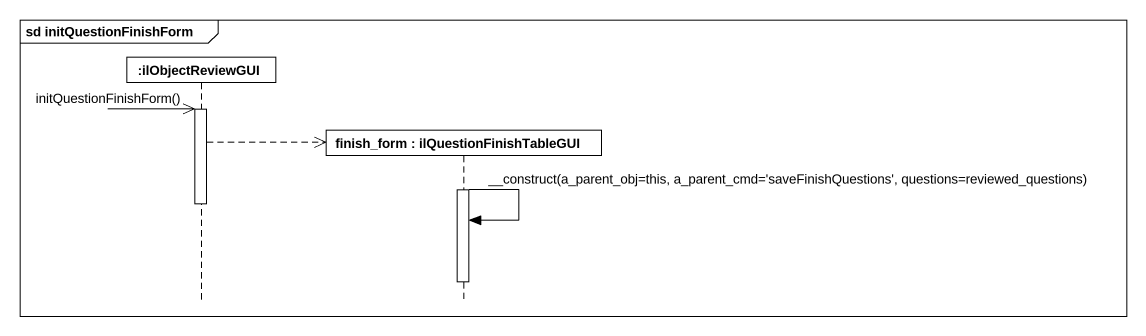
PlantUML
@startuml
mainframe sd initQuestionFinishForm
hide footbox
participant ":ilObjectReviewGUI" as ilObjectReviewGUI
participant "finish_form : ilQuestionFinishTableGUI" as finish_form

ilObjectReviewGUI ->> ilObjectReviewGUI : initQuestionFinishForm()
activate ilObjectReviewGUI
ilObjectReviewGUI -->> finish_form **
activate finish_form
deactivate ilObjectReviewGUI
finish_form -> finish_form : __construct(a_parent_obj=this, a_parent_cmd='saveFinishQuestions', questions=reviewed_questions)
deactivate finish_form
@enduml
